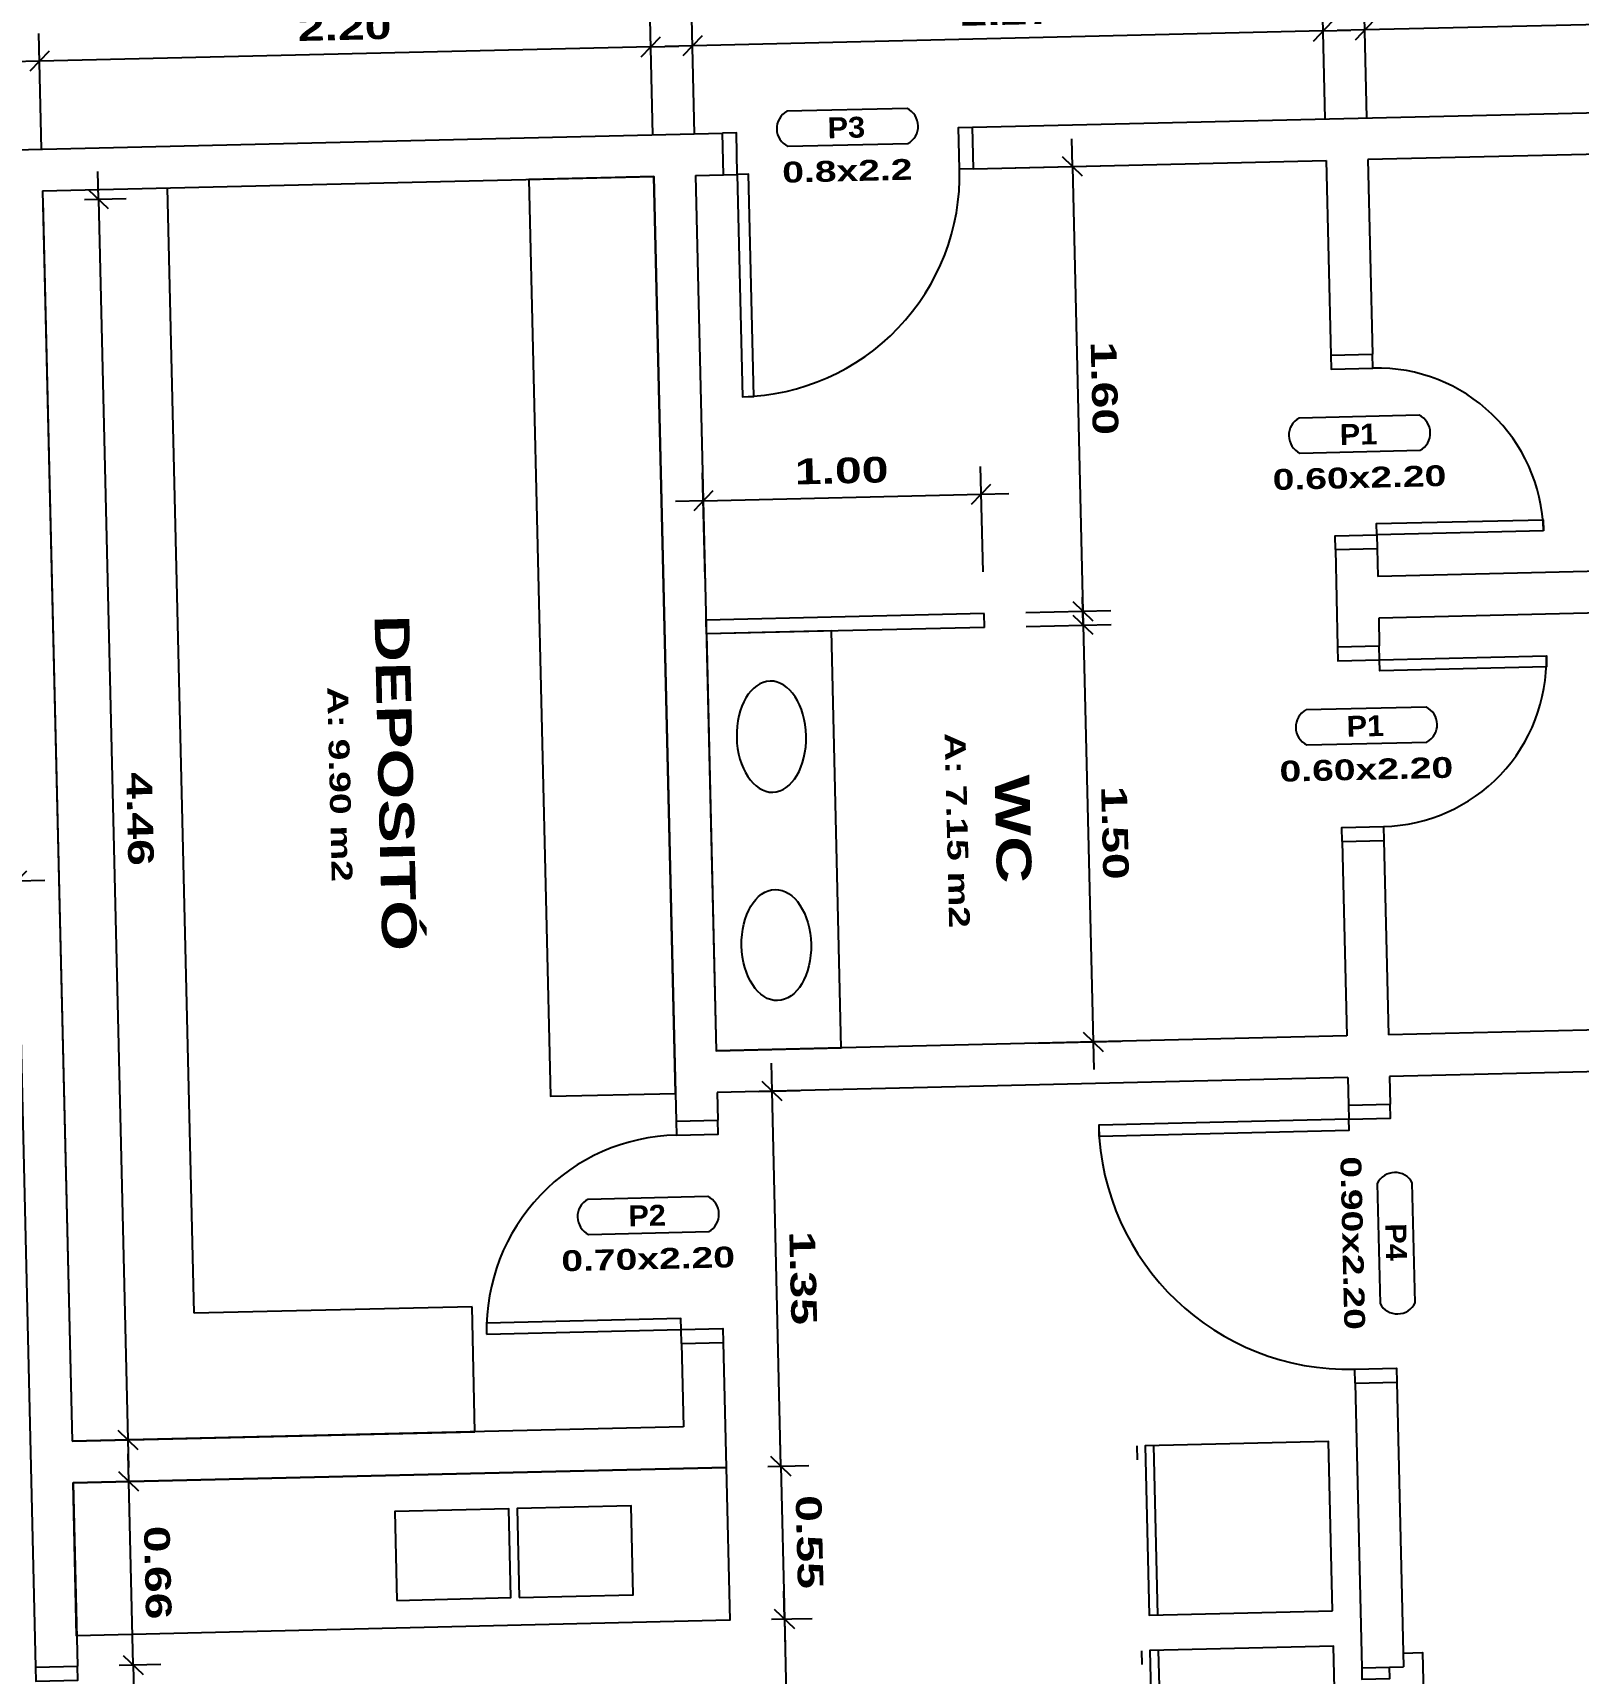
# Model space of a CAD drawing. Extents: x 346 to 515, y 162 to 297.
# Drawn here: x 474.77 to 480.33, y 223.02 to 228.92 of the extents above; entities that cross this region are included whole.
import ezdxf
from ezdxf.enums import TextEntityAlignment as Align

# ---------------------------------------------------------------- set-up
doc = ezdxf.new("R2010")
doc.units = 0
doc.header["$LTSCALE"] = 35
doc.linetypes.add('HIDDEN2', pattern=[4.7625, 3.175, -1.5875])
doc.layers.get('0').update_dxf_attribs({"linetype": 'CONTINUOUS'})
doc.layers.get('DEFPOINTS').update_dxf_attribs({"color": 2, "linetype": 'CONTINUOUS'})
for name, color, linetype in [('COBERTURA', 13, 'HIDDEN2'), ('COTA', 13, 'CONTINUOUS'), ('COTAS_100', 13, 'CONTINUOUS'), ('EQUIP', 7, 'CONTINUOUS'), ('EQUIP_I', 13, 'CONTINUOUS'), ('ESPECARQ', 2, 'CONTINUOUS'), ('ESQUADRIA', 2, 'CONTINUOUS'), ('MOBIL_I', 10, 'CONTINUOUS'), ('PAREDE', 6, 'CONTINUOUS'), ('UNIDADE', 4, 'CONTINUOUS')]:
    doc.layers.add(name, color=color, linetype=linetype)
doc.styles.add('REGUA100', font='cityb___.ttf', dxfattribs={"width": 1.4})
doc.styles.add('REGUA60', font='cityb___.ttf', dxfattribs={"width": 1.4})
doc.dimstyles.get("Standard").update_dxf_attribs({"dimtxt": 0.18, "dimasz": 0.18, "dimexe": 0.18, "dimexo": 0.0625, "dimgap": 0.09, "dimtad": 0, "dimtih": 1, "dimtoh": 1, "dimdec": 4, "dimzin": 0, "dimdsep": 46, "dimtxsty": 'Standard', "dimcen": 0.09, "dimadec": 0, "dimazin": 0, "dimtfac": 1, "dimtdec": 4, "dimtofl": 0, "dimtmove": 0, "dimatfit": 3, "dimfxl": 1, "dimtolj": 1, "dimtzin": 0, "dimarcsym": 0})

# ---------------------------------------------------------------- blocks, each defined once
blk = doc.blocks.new('COTATR')
at = {"color": 6}
blk.add_line((-70.7, -70.7), (70.7, 70.7), dxfattribs=at)
at = {"color": 0, "linetype": 'ByBlock'}
blk.add_line((0, 0), (200, 0), dxfattribs=at)
blk = doc.blocks.new('*D35')
at = {"color": 0, "linetype": 'ByBlock'}
blk.add_line((433.2369, 223.7809), (431.5721, 225.294), dxfattribs=at)
at = {"layer": 'DEFPOINTS', "color": 0, "linetype": 'ByBlock'}
for p in [(431.5721, 225.294), (474.8759, 185.935)]:
    blk.add_point(p, dxfattribs=at)
at = {"color": 0, "linetype": 'ByBlock', "xscale": 0.001, "yscale": 0.001, "zscale": 0.001, "rotation": 137.7321252080714}
blk.add_blockref('COTATR', (431.5721, 225.294), dxfattribs=at)
at = {"color": 2, "linetype": 'ByBlock', "insert": (432.9218, 224.3283), "char_height": 0.185, "attachment_point": 5, "rotation": 317.73213, "style": 'REGUA60'}
blk.add_mtext('\\A1;R58.52', dxfattribs=at)
blk = doc.blocks.new('*D36')
at = {"color": 0, "linetype": 'ByBlock'}
blk.add_line((479.2284, 241.0492), (479.5051, 244.0187), dxfattribs=at)
at = {"layer": 'DEFPOINTS', "color": 0, "linetype": 'ByBlock'}
for p in [(479.5051, 244.0187), (474.1951, 187.0151)]:
    blk.add_point(p, dxfattribs=at)
at = {"color": 0, "linetype": 'ByBlock', "xscale": 0.001, "yscale": 0.001, "zscale": 0.001, "rotation": 84.67818173517274}
blk.add_blockref('COTATR', (479.5051, 244.0187), dxfattribs=at)
at = {"color": 2, "linetype": 'ByBlock', "insert": (479.0926, 241.6448), "char_height": 0.185, "attachment_point": 5, "rotation": 84.67818, "style": 'REGUA60'}
blk.add_mtext('\\A1;R57.25', dxfattribs=at)
blk = doc.blocks.new('INDESQ2')
at = {"color": 0, "linetype": 'ByBlock'}
for p, q in [((4.32, 2.96), (-4.32, 2.96)), ((-4.32, 0.44), (4.32, 0.44))]:
    blk.add_line(p, q, dxfattribs=at)
at = {"color": 0}
for centre, start, end in [((-3.67, 1.7), 117.3654, 242.6346), ((3.67, 1.7), 297.3654, 62.6346)]:
    blk.add_arc(centre, 1.42, start, end, dxfattribs=at)
at = {"style": 'REGUA60', "width": 1.4, "flags": 9}
blk.add_attdef('LOCAL', text='', height=1.5, dxfattribs=at).set_placement((-0.08, -4.35), align=Align.CENTER)
at = {"layer": 'ESPECARQ', "color": 0, "style": 'REGUA60'}
for tag, width, p in [('COD', 1.1, (-0.08, 0.95)), ('DIM', 1.4, (-0.08, -2.17))]:
    blk.add_attdef(tag, text='', height=1.5, dxfattribs=dict(at, width=width)).set_placement(p, align=Align.CENTER)
blk = doc.blocks.new('EQREFR32')
at = {"color": 0}
blk.add_lwpolyline([(30.5, -10), (-30.5, -10), (-30.5, -76), (30.5, -76)], close=True, dxfattribs=at)
at = {"layer": 'EQUIP_I'}
for p, q in [((-30.5, -73), (30.5, -73)), ((-30.5, -79), (-25.5, -79))]:
    blk.add_line(p, q, dxfattribs=at)
blk = doc.blocks.new('*D125')
at = {"color": 0, "linetype": 'ByBlock'}
for p, q in [((481.3678, 228.6553), (481.358, 229.0718)), ((479.5683, 228.6129), (479.5585, 229.0294)), ((481.3598, 228.9718), (479.5613, 228.9294))]:
    blk.add_line(p, q, dxfattribs=at)
at = {"layer": 'DEFPOINTS', "color": 0, "linetype": 'ByBlock'}
for p in [(479.5608, 228.9294), (481.3713, 228.5053), (479.5718, 228.4629)]:
    blk.add_point(p, dxfattribs=at)
at = {"color": 0, "linetype": 'ByBlock', "xscale": 0.0005, "yscale": 0.0005, "zscale": 0.0005}
for p, rotation in [((481.3603, 228.9718), 1.349902997214087), ((479.5608, 228.9294), 181.3499029972141)]:
    blk.add_blockref('COTATR', p, dxfattribs=dict(at, rotation=rotation))
at = {"color": 2, "linetype": 'ByBlock', "insert": (480.4583, 229.0472), "char_height": 0.0925, "attachment_point": 5, "rotation": 1.3499, "style": 'REGUA60'}
blk.add_mtext('\\A1;1.80', dxfattribs=at)
blk = doc.blocks.new('*D126')
at = {"color": 0, "linetype": 'ByBlock'}
for p, q in [((479.4183, 228.6094), (479.4085, 229.0259)), ((477.1499, 228.5559), (477.1401, 228.9724)), ((479.4104, 228.9259), (477.143, 228.8725))]:
    blk.add_line(p, q, dxfattribs=at)
at = {"layer": 'DEFPOINTS', "color": 0, "linetype": 'ByBlock'}
for p in [(477.1425, 228.8724), (479.4219, 228.4594), (477.1535, 228.4059)]:
    blk.add_point(p, dxfattribs=at)
at = {"color": 0, "linetype": 'ByBlock', "xscale": 0.0005, "yscale": 0.0005, "zscale": 0.0005}
for p, rotation in [((479.4109, 228.9259), 1.349902997214087), ((477.1425, 228.8724), 181.3499029972141)]:
    blk.add_blockref('COTATR', p, dxfattribs=dict(at, rotation=rotation))
at = {"color": 2, "linetype": 'ByBlock', "insert": (478.2744, 228.9944), "char_height": 0.0925, "attachment_point": 5, "rotation": 1.3499, "style": 'REGUA60'}
blk.add_mtext('\\A1;2.27', dxfattribs=at)
blk = doc.blocks.new('*D127')
at = {"color": 0, "linetype": 'ByBlock'}
for p, q in [((477, 228.5524), (476.9902, 228.9689)), ((474.8006, 228.5005), (474.7908, 228.9171)), ((476.992, 228.8689), (474.7936, 228.8171))]:
    blk.add_line(p, q, dxfattribs=at)
at = {"layer": 'DEFPOINTS', "color": 0, "linetype": 'ByBlock'}
for p in [(474.7931, 228.8171), (477.0035, 228.4024), (474.8041, 228.3506)]:
    blk.add_point(p, dxfattribs=at)
at = {"color": 0, "linetype": 'ByBlock', "xscale": 0.0005, "yscale": 0.0005, "zscale": 0.0005}
for p, rotation in [((476.9925, 228.8689), 1.349902997214087), ((474.7931, 228.8171), 181.3499029972141)]:
    blk.add_blockref('COTATR', p, dxfattribs=dict(at, rotation=rotation))
at = {"color": 2, "linetype": 'ByBlock', "insert": (475.8906, 228.9392), "char_height": 0.0925, "attachment_point": 5, "rotation": 1.3499, "style": 'REGUA60'}
blk.add_mtext('\\A1;2.20', dxfattribs=at)
blk = doc.blocks.new('*D128')
at = {"color": 0, "linetype": 'ByBlock'}
for p, q in [((478.3032, 228.433), (478.609, 228.4402)), ((478.509, 228.4374), (478.5467, 226.8388)), ((478.3409, 226.8335), (478.6467, 226.8407))]:
    blk.add_line(p, q, dxfattribs=at)
at = {"layer": 'DEFPOINTS', "color": 0, "linetype": 'ByBlock'}
for p in [(478.1532, 228.4295), (478.1909, 226.8299), (478.5467, 226.8383)]:
    blk.add_point(p, dxfattribs=at)
at = {"color": 0, "linetype": 'ByBlock', "xscale": 0.0005, "yscale": 0.0005, "zscale": 0.0005}
for p, rotation in [((478.509, 228.4379), 91.34990299721404), ((478.5467, 226.8383), 271.349902997214)]:
    blk.add_blockref('COTATR', p, dxfattribs=dict(at, rotation=rotation))
at = {"color": 2, "linetype": 'ByBlock', "insert": (478.6241, 227.6404), "char_height": 0.0925, "attachment_point": 5, "rotation": 271.3499, "style": 'REGUA60'}
blk.add_mtext('\\A1;1.60', dxfattribs=at)
blk = doc.blocks.new('*D129')
at = {"color": 0, "linetype": 'ByBlock'}
for p, q in [((478.342, 226.7835), (478.6479, 226.7907)), ((478.5479, 226.7878), (478.5832, 225.2893)), ((478.3774, 225.2839), (478.6832, 225.2911))]:
    blk.add_line(p, q, dxfattribs=at)
at = {"layer": 'DEFPOINTS', "color": 0, "linetype": 'ByBlock'}
for p in [(478.1921, 226.78), (478.5832, 225.2888), (478.2274, 225.2804)]:
    blk.add_point(p, dxfattribs=at)
at = {"color": 0, "linetype": 'ByBlock', "xscale": 0.0005, "yscale": 0.0005, "zscale": 0.0005}
for p, rotation in [((478.5479, 226.7883), 91.34990299721404), ((478.5832, 225.2888), 271.349902997214)]:
    blk.add_blockref('COTATR', p, dxfattribs=dict(at, rotation=rotation))
at = {"color": 2, "linetype": 'ByBlock', "insert": (478.6618, 226.0408), "char_height": 0.0925, "attachment_point": 5, "rotation": 271.3499, "style": 'REGUA60'}
blk.add_mtext('\\A1;1.50', dxfattribs=at)
blk = doc.blocks.new('*D130')
at = {"color": 0, "linetype": 'ByBlock'}
for p, q in [((474.9549, 228.319), (475.1054, 228.3225)), ((475.0054, 228.3196), (475.1106, 223.8571)), ((475.0601, 223.8554), (475.2106, 223.8589))]:
    blk.add_line(p, q, dxfattribs=at)
at = {"layer": 'DEFPOINTS', "color": 0, "linetype": 'ByBlock'}
for p in [(474.805, 228.3154), (474.9101, 223.8518), (475.1106, 223.8566)]:
    blk.add_point(p, dxfattribs=at)
at = {"color": 0, "linetype": 'ByBlock', "xscale": 0.0005, "yscale": 0.0005, "zscale": 0.0005}
for p, rotation in [((475.0054, 228.3201), 91.34990299721404), ((475.1106, 223.8566), 271.349902997214)]:
    blk.add_blockref('COTATR', p, dxfattribs=dict(at, rotation=rotation))
at = {"color": 2, "linetype": 'ByBlock', "insert": (475.1543, 226.0906), "char_height": 0.0925, "attachment_point": 5, "rotation": 271.3499, "style": 'REGUA60'}
blk.add_mtext('\\A1;4.46', dxfattribs=at)
blk = doc.blocks.new('*D151')
at = {"color": 0, "linetype": 'ByBlock'}
for p, q in [((477.3812, 225.1104), (477.5284, 225.1139)), ((477.4602, 223.7624), (477.4284, 225.111)), ((477.413, 223.7608), (477.5602, 223.7642))]:
    blk.add_line(p, q, dxfattribs=at)
at = {"layer": 'DEFPOINTS', "color": 0, "linetype": 'ByBlock'}
for p in [(477.4284, 225.1115), (477.2312, 225.1069), (477.263, 223.7572)]:
    blk.add_point(p, dxfattribs=at)
at = {"color": 0, "linetype": 'ByBlock', "xscale": 0.0005, "yscale": 0.0005, "zscale": 0.0005}
for p, rotation in [((477.4284, 225.1115), 91.34990299721404), ((477.4602, 223.7619), 271.349902997214)]:
    blk.add_blockref('COTATR', p, dxfattribs=dict(at, rotation=rotation))
at = {"color": 2, "linetype": 'ByBlock', "insert": (477.5398, 224.4389), "char_height": 0.0925, "attachment_point": 5, "rotation": 271.3499, "style": 'REGUA60'}
blk.add_mtext('\\A1;1.35', dxfattribs=at)
blk = doc.blocks.new('*D153')
at = {"color": 0, "linetype": 'ByBlock'}
for p, q in [((477.413, 223.7608), (477.5602, 223.7642)), ((477.4602, 223.7614), (477.4732, 223.2125)), ((477.4259, 223.2109), (477.5731, 223.2144))]:
    blk.add_line(p, q, dxfattribs=at)
at = {"layer": 'DEFPOINTS', "color": 0, "linetype": 'ByBlock'}
for p in [(477.263, 223.7572), (477.276, 223.2074), (477.4732, 223.212)]:
    blk.add_point(p, dxfattribs=at)
at = {"color": 0, "linetype": 'ByBlock', "xscale": 0.0005, "yscale": 0.0005, "zscale": 0.0005}
for p, rotation in [((477.4602, 223.7619), 91.34990299721404), ((477.4732, 223.212), 271.349902997214)]:
    blk.add_blockref('COTATR', p, dxfattribs=dict(at, rotation=rotation))
at = {"color": 2, "linetype": 'ByBlock', "insert": (477.5629, 223.4892), "char_height": 0.0925, "attachment_point": 5, "rotation": 271.3499, "style": 'REGUA60'}
blk.add_mtext('\\A1;0.55', dxfattribs=at)
blk = doc.blocks.new('*D157')
at = {"color": 0, "linetype": 'ByBlock'}
for p, q in [((477.4259, 223.2109), (477.5731, 223.2144)), ((477.4732, 223.2115), (477.5179, 221.3131)), ((477.4707, 221.3114), (477.6179, 221.3149))]:
    blk.add_line(p, q, dxfattribs=at)
at = {"layer": 'DEFPOINTS', "color": 0, "linetype": 'ByBlock'}
for p in [(477.276, 223.2074), (477.3207, 221.3079), (477.5179, 221.3126)]:
    blk.add_point(p, dxfattribs=at)
at = {"color": 0, "linetype": 'ByBlock', "xscale": 0.0005, "yscale": 0.0005, "zscale": 0.0005}
for p, rotation in [((477.4732, 223.212), 91.34990299721404), ((477.5179, 221.3126), 271.349902997214)]:
    blk.add_blockref('COTATR', p, dxfattribs=dict(at, rotation=rotation))
at = {"color": 2, "linetype": 'ByBlock', "insert": (477.5918, 222.2646), "char_height": 0.0925, "attachment_point": 5, "rotation": 271.3499, "style": 'REGUA60'}
blk.add_mtext('\\A1;1.90', dxfattribs=at)
blk = doc.blocks.new('*D161')
at = {"color": 0, "linetype": 'ByBlock'}
for p, q in [((475.0636, 223.7054), (475.2141, 223.709)), ((475.1297, 223.0473), (475.1141, 223.7061)), ((475.0792, 223.0456), (475.2297, 223.0491))]:
    blk.add_line(p, q, dxfattribs=at)
at = {"layer": 'DEFPOINTS', "color": 0, "linetype": 'ByBlock'}
for p in [(474.9137, 223.7019), (475.1141, 223.7066), (474.9292, 223.0421)]:
    blk.add_point(p, dxfattribs=at)
at = {"color": 0, "linetype": 'ByBlock', "xscale": 0.0005, "yscale": 0.0005, "zscale": 0.0005}
for p, rotation in [((475.1141, 223.7066), 91.34990299721404), ((475.1297, 223.0468), 271.349902997214)]:
    blk.add_blockref('COTATR', p, dxfattribs=dict(at, rotation=rotation))
at = {"color": 2, "linetype": 'ByBlock', "insert": (475.2181, 223.379), "char_height": 0.0925, "attachment_point": 5, "rotation": 271.3499, "style": 'REGUA60'}
blk.add_mtext('\\A1;0.66', dxfattribs=at)
blk = doc.blocks.new('*D180')
at = {"color": 0, "linetype": 'ByBlock'}
for p, q in [((473.4309, 225.0773), (473.4106, 225.9376)), ((474.7305, 225.1079), (474.7102, 225.9682)), ((474.7121, 225.8682), (473.4134, 225.8376))]:
    blk.add_line(p, q, dxfattribs=at)
at = {"layer": 'DEFPOINTS', "color": 0, "linetype": 'ByBlock'}
for p in [(473.4129, 225.8376), (474.734, 224.958), (473.4344, 224.9274)]:
    blk.add_point(p, dxfattribs=at)
at = {"color": 0, "linetype": 'ByBlock', "xscale": 0.0005, "yscale": 0.0005, "zscale": 0.0005}
for p, rotation in [((474.7126, 225.8682), 1.349902997218324), ((473.4129, 225.8376), 181.3499029972183)]:
    blk.add_blockref('COTATR', p, dxfattribs=dict(at, rotation=rotation))
at = {"color": 2, "linetype": 'ByBlock', "insert": (474.0605, 225.9491), "char_height": 0.0925, "attachment_point": 5, "rotation": 1.3499, "style": 'REGUA60'}
blk.add_mtext('\\A1;1.30', dxfattribs=at)
blk = doc.blocks.new('INDUNI1')
at = {"color": 0, "style": 'REGUA100', "width": 1.4, "flags": 8}
for tag, p in [('NOME1', (0, 0)), ('NOME2', (0, -4.29))]:
    blk.add_attdef(tag, text='', height=2.5, dxfattribs=at).set_placement(p, align=Align.CENTER)
at = {"layer": 'ESPECARQ', "style": 'REGUA60', "width": 1.4}
blk.add_attdef('AREA', text='', height=1.5, dxfattribs=at).set_placement((0, -7.81), align=Align.CENTER)
at = {"layer": 'ESPECARQ', "style": 'REGUA60', "width": 1.4, "flags": 8}
for tag, p in [('PISO', (0, -10.31)), ('REVPAR', (0, -12.81)), ('PEDIR', (0, -15.31))]:
    blk.add_attdef(tag, text='', height=1.5, dxfattribs=at).set_placement(p, align=Align.CENTER)
blk = doc.blocks.new('*D202')
at = {"color": 0, "linetype": 'ByBlock'}
for p, q in [((478.1874, 226.9799), (478.1784, 227.3591)), ((477.1876, 226.9563), (477.1787, 227.3356)), ((477.1816, 227.2356), (478.1803, 227.2591))]:
    blk.add_line(p, q, dxfattribs=at)
at = {"layer": 'DEFPOINTS', "color": 0, "linetype": 'ByBlock'}
for p in [(478.1808, 227.2591), (478.1909, 226.8299), (477.1912, 226.8064)]:
    blk.add_point(p, dxfattribs=at)
at = {"color": 0, "linetype": 'ByBlock', "xscale": 0.0005, "yscale": 0.0005, "zscale": 0.0005}
for p, rotation in [((478.1808, 227.2591), 1.349902997214053), ((477.1811, 227.2356), 181.3499029972141)]:
    blk.add_blockref('COTATR', p, dxfattribs=dict(at, rotation=rotation))
at = {"color": 2, "linetype": 'ByBlock', "insert": (477.6787, 227.3436), "char_height": 0.0925, "attachment_point": 5, "rotation": 1.3499, "style": 'REGUA60'}
blk.add_mtext('\\A1;1.00', dxfattribs=at)
blk = doc.blocks.new('*D208')
at = {"color": 0, "linetype": 'ByBlock'}
for p, q in [((481.5177, 228.6588), (481.5007, 229.3799)), ((481.5026, 229.2799), (474.6365, 229.1181)), ((474.6506, 228.497), (474.6336, 229.218))]:
    blk.add_line(p, q, dxfattribs=at)
at = {"layer": 'DEFPOINTS', "color": 0, "linetype": 'ByBlock'}
for p in [(474.636, 229.1181), (481.5213, 228.5089), (474.6542, 228.347)]:
    blk.add_point(p, dxfattribs=at)
at = {"color": 0, "linetype": 'ByBlock', "xscale": 0.0005, "yscale": 0.0005, "zscale": 0.0005}
for p, rotation in [((481.5031, 229.2799), 1.349902997214087), ((474.636, 229.1181), 181.3499029972141)]:
    blk.add_blockref('COTATR', p, dxfattribs=dict(at, rotation=rotation))
at = {"color": 2, "linetype": 'ByBlock', "insert": (478.0673, 229.2955), "char_height": 0.0925, "attachment_point": 5, "rotation": 1.3499, "style": 'REGUA60'}
blk.add_mtext('\\A1;6.87', dxfattribs=at)

msp = doc.modelspace()

# ---------------------------------------------------------------- linework, layer by layer
at = {"layer": 'COBERTURA', "ltscale": 0.005}
msp.add_arc((479.72847, 221.81478), 15, 91.349903, 245.172457, dxfattribs=at)
at = {"layer": 'EQUIP'}
for p, q in [((475.34942, 224.31231), (475.25401, 228.36118)), ((474.80496, 228.31542), (474.91014, 223.85183)), ((476.34914, 224.33586), (475.34942, 224.31231)), ((476.35974, 223.88599), (476.34914, 224.33586)), ((474.91014, 223.85183), (476.35974, 223.88599))]:
    msp.add_line(p, q, dxfattribs=at)
for points in [[(477.08126, 225.10332), (477.00352, 228.40241), (476.90355, 228.40005), (476.86356, 228.39911), (476.55365, 228.39181), (476.63139, 225.09272)], [(477.19235, 226.7564), (477.22769, 225.25682), (477.67756, 225.26742), (477.64223, 226.767)], [(477.26303, 223.75723), (477.27598, 223.20739), (474.92663, 223.15202), (474.91368, 223.70187)]]:
    msp.add_lwpolyline(points, close=True, dxfattribs=at)
at = {"layer": 'EQUIP_I'}
for points in [[(476.07896, 223.27921), (476.48884, 223.28887), (476.48131, 223.60878), (476.07142, 223.59912)], [(476.51884, 223.28957), (476.92872, 223.29923), (476.92118, 223.61914), (476.5113, 223.60948)]]:
    msp.add_lwpolyline(points, close=True, dxfattribs=at)
at = {"layer": 'EQUIP_I', "extrusion": (0, 0, -1)}
msp.add_ellipse((477.42612, 226.38681), major_axis=(0.00471, -0.19994), ratio=0.625, start_param=-1.5707963, end_param=4.712389, dxfattribs=at)
at = {"layer": 'EQUIP_I'}
msp.add_ellipse((477.44379, 225.63701), major_axis=(-0.00471, 0.19994), ratio=0.625, start_param=-1.5707963, end_param=4.712389, dxfattribs=at)
at = {"layer": 'ESQUADRIA'}
for p, q in [((478.1909, 226.82994), (477.19117, 226.80639)), ((478.19207, 226.77996), (478.1909, 226.82994)), ((477.19235, 226.7564), (477.19117, 226.80639)), ((478.19207, 226.77996), (477.19235, 226.7564))]:
    msp.add_line(p, q, dxfattribs=at)
for points in [[(477.25345, 228.4083), (477.30344, 228.40948), (477.2999, 228.55943), (477.24992, 228.55826)], [(478.1532, 228.4295), (478.10322, 228.42832), (478.09968, 228.57828), (478.14967, 228.57946)], [(479.43834, 227.75959), (479.43952, 227.7096), (479.58948, 227.71314), (479.5883, 227.76312)], [(479.45483, 227.05978), (479.45365, 227.10977), (479.60361, 227.1133), (479.60479, 227.06332)], [(479.46308, 226.70988), (479.46426, 226.6599), (479.61421, 226.66343), (479.61304, 226.71342)], [(479.47957, 226.01008), (479.47839, 226.06006), (479.62835, 226.0636), (479.62953, 226.01361)], [(479.50195, 225.06034), (479.50313, 225.01035), (479.65308, 225.01389), (479.65191, 225.06387)], [(477.08362, 225.00335), (477.0848, 224.95337), (477.23476, 224.9569), (477.23358, 225.00689)], [(477.10247, 224.20357), (477.10129, 224.25356), (477.25125, 224.25709), (477.25242, 224.20711)], [(479.52551, 224.06062), (479.52433, 224.1106), (479.67429, 224.11414), (479.67546, 224.06415)], [(479.69843, 223.08942), (479.76841, 223.09107), (479.865, 218.99221), (479.79502, 218.99056)], [(474.77927, 223.03852), (474.78045, 222.98854), (474.9304, 222.99207), (474.92923, 223.04205)], [(479.54965, 223.0359), (479.5506, 222.99591), (479.65057, 222.99827), (479.64963, 223.03826)]]:
    msp.add_lwpolyline(points, dxfattribs=at)
for points in [[(477.30344, 228.40948), (477.32229, 227.6097), (477.36227, 227.61064), (477.34343, 228.41042)], [(480.20345, 227.12744), (479.60361, 227.1133), (479.60267, 227.15329), (480.2025, 227.16743)], [(479.61421, 226.66343), (480.21405, 226.67756), (480.21499, 226.63758), (479.61516, 226.62344)], [(479.50313, 225.01035), (478.60338, 224.98915), (478.60432, 224.94916), (479.50407, 224.97036)], [(476.40148, 224.23707), (477.10129, 224.25356), (477.10035, 224.29355), (476.40054, 224.27706)]]:
    msp.add_lwpolyline(points, close=True, dxfattribs=at)
at = {"layer": 'MOBIL_I'}
for centre, radius, start, end in [((477.30344, 228.40948), 0.8, 271.349903, 1.349903), ((479.60361, 227.1133), 0.6, 1.349903, 91.349903), ((479.61421, 226.66343), 0.6, 271.349903, 1.349903), ((477.10129, 224.25356), 0.7, 91.349903, 181.349903), ((479.50313, 225.01035), 0.9, 181.349903, 271.349903)]:
    msp.add_arc(centre, radius, start, end, dxfattribs=at)
at = {"layer": 'PAREDE'}
for p, q in [((478.14967, 228.57946), (481.51773, 228.65883)), ((474.65064, 228.49701), (477.24992, 228.55826)), ((477.25345, 228.4083), (477.24992, 228.55826)), ((478.1532, 228.4295), (478.14967, 228.57946)), ((474.65064, 228.49701), (474.77927, 223.03852)), ((481.37131, 228.50533), (479.57181, 228.46293)), ((478.1532, 228.4295), (479.42185, 228.4594)), ((479.42185, 228.4594), (479.43834, 227.75959)), ((479.57181, 228.46293), (479.5883, 227.76312)), ((474.80413, 228.35058), (477.00352, 228.40241)), ((477.00352, 228.40241), (477.08362, 225.00335)), ((477.15348, 228.40594), (477.25345, 228.4083)), ((477.15348, 228.40594), (477.22769, 225.25682)), ((474.80413, 228.35058), (474.91014, 223.85183)), ((479.43834, 227.75959), (479.5883, 227.76312)), ((479.45483, 227.05978), (479.60479, 227.06332)), ((479.45483, 227.05978), (479.46308, 226.70988)), ((479.60479, 227.06332), (479.60715, 226.96335)), ((481.40665, 227.00575), (479.60715, 226.96335)), ((481.41018, 226.85579), (479.61068, 226.81339)), ((479.61068, 226.81339), (479.61304, 226.71342)), ((479.46308, 226.70988), (479.61304, 226.71342)), ((479.47957, 226.01008), (479.62953, 226.01361)), ((479.47957, 226.01008), (479.49606, 225.31027)), ((479.62953, 226.01361), (479.64602, 225.3138)), ((481.44552, 225.35621), (479.64602, 225.3138)), ((479.49606, 225.31027), (477.22769, 225.25682)), ((481.44905, 225.20625), (479.64955, 225.16385)), ((479.49959, 225.16031), (477.23122, 225.10686)), ((479.49959, 225.16031), (479.50195, 225.06034)), ((479.64955, 225.16385), (479.65191, 225.06387)), ((477.23122, 225.10686), (477.23358, 225.00689)), ((479.50195, 225.06034), (479.65191, 225.06387)), ((477.08362, 225.00335), (477.23358, 225.00689)), ((477.10247, 224.20357), (477.25242, 224.20711)), ((477.10247, 224.20357), (477.10953, 223.90366)), ((477.25242, 224.20711), (477.26303, 223.75723)), ((479.52551, 224.06062), (479.67546, 224.06415)), ((479.52551, 224.06062), (479.54965, 223.0359)), ((479.67546, 224.06415), (479.69961, 223.03944)), ((477.10953, 223.90366), (474.91014, 223.85183)), ((477.26303, 223.75723), (474.91368, 223.70187)), ((474.91368, 223.70187), (474.92923, 223.04205)), ((474.77927, 223.03852), (474.92923, 223.04205)), ((479.54965, 223.0359), (479.69961, 223.03944))]:
    msp.add_line(p, q, dxfattribs=at)

# ---------------------------------------------------------------- block references
at = {"layer": 'EQUIP', "xscale": 0.01, "yscale": 0.01, "zscale": 0.01, "rotation": 271.349902997214}
for p in [(479.53758, 223.54826), (479.55494, 222.81161)]:
    msp.add_blockref('EQREFR32', p, dxfattribs=at)
at = {"layer": 'ESPECARQ', "xscale": 0.05, "yscale": 0.05, "zscale": 0.05}
for p, rotation, values in [((477.70156, 228.49388), 1.349902997214041, {'COD': 'P3', 'DIM': '0.8x2.2'}), ((479.54397, 227.39008), 1.349902997214041, {'COD': 'P1', 'DIM': '0.60x2.20'}), ((479.5687, 226.34038), 1.349902997214041, {'COD': 'P1', 'DIM': '0.60x2.20'}), ((479.58871, 224.56225), 271.349902997214, {'COD': 'P4', 'DIM': '0.90x2.20'}), ((476.98497, 224.57902), 1.349902997214041, {'COD': 'P2', 'DIM': '0.70x2.20'})]:
    msp.add_blockref('INDESQ2', p, dxfattribs=dict(at, rotation=rotation)).add_auto_attribs(values)
at = {"layer": 'UNIDADE', "xscale": 0.05, "yscale": 0.05, "zscale": 0.05, "rotation": 271.349902997214}
for p, values in [((476.22686, 226.22383), {'NOME2': 'DEPOSITÓ', 'AREA': 'A: 9.90 m2'}), ((478.44783, 226.05796), {'NOME2': 'WC', 'AREA': 'A: 7.15 m2'})]:
    msp.add_blockref('INDUNI1', p, dxfattribs=at).add_auto_attribs(values)

# ---------------------------------------------------------------- dimensions: what is measured, and where the dimension line sits
at = {"layer": 'COTA'}
for base, p1, p2, angle, override, picture, middle in [((474.63601, 229.11806), (481.52127, 228.50887), (474.65417, 228.34705), 1.349903, {"dimscale": 0.05, "dimtxt": 1.85, "dimasz": 0.01, "dimexe": 2, "dimexo": 3, "dimgap": 0.98, "dimtad": 1, "dimtih": 0, "dimtoh": 0, "dimdec": 2, "dimlunit": 6, "dimtxsty": 'REGUA60', "dimblk": 'COTATR', "dimcen": 4, "dimdle": 4, "dimclrt": 2, "dimaunit": 1}, '*D208', (478.06728, 229.29552)), ((479.56082, 228.92944), (481.37131, 228.50533), (479.57181, 228.46293), 1.349903, {"dimscale": 0.05, "dimtxt": 1.85, "dimasz": 0.01, "dimexe": 2, "dimexo": 3, "dimgap": 0.98, "dimtad": 1, "dimtih": 0, "dimtoh": 0, "dimdec": 2, "dimlunit": 6, "dimtxsty": 'REGUA60', "dimblk": 'COTATR', "dimcen": 4, "dimdle": 4, "dimclrt": 2, "dimaunit": 1}, '*D125', (480.45829, 229.04719)), ((477.14249, 228.87245), (479.42185, 228.4594), (477.15348, 228.40594), 1.349903, {"dimscale": 0.05, "dimtxt": 1.85, "dimasz": 0.01, "dimexe": 2, "dimexo": 3, "dimgap": 0.98, "dimtad": 1, "dimtih": 0, "dimtoh": 0, "dimdec": 2, "dimlunit": 6, "dimtxsty": 'REGUA60', "dimblk": 'COTATR', "dimcen": 4, "dimdle": 4, "dimclrt": 2, "dimaunit": 1}, '*D126', (478.27443, 228.9944)), ((474.79314, 228.81709), (477.00352, 228.40241), (474.80413, 228.35058), 1.349903, {"dimscale": 0.05, "dimtxt": 1.85, "dimasz": 0.01, "dimexe": 2, "dimexo": 3, "dimgap": 0.98, "dimtad": 1, "dimtih": 0, "dimtoh": 0, "dimdec": 2, "dimlunit": 6, "dimtxsty": 'REGUA60', "dimblk": 'COTATR', "dimcen": 4, "dimdle": 4, "dimclrt": 2, "dimaunit": 1}, '*D127', (475.89057, 228.9392)), ((478.54673, 226.83833), (478.1532, 228.4295), (478.1909, 226.82994), 271.349903, {"dimscale": 0.05, "dimtxt": 1.85, "dimasz": 0.01, "dimexe": 2, "dimexo": 3, "dimgap": 0.98, "dimtad": 1, "dimtih": 0, "dimtoh": 0, "dimdec": 2, "dimlunit": 6, "dimtxsty": 'REGUA60', "dimblk": 'COTATR', "dimcen": 4, "dimdle": 4, "dimclrt": 2, "dimaunit": 1}, '*D128', (478.62408, 227.64037)), ((475.1106, 223.85655), (474.80496, 228.31542), (474.91014, 223.85183), 271.349903, {"dimscale": 0.05, "dimtxt": 1.85, "dimasz": 0.01, "dimexe": 2, "dimexo": 3, "dimgap": 0.98, "dimtad": 1, "dimtih": 0, "dimtoh": 0, "dimdec": 2, "dimlunit": 6, "dimtxsty": 'REGUA60', "dimblk": 'COTATR', "dimcen": 4, "dimdle": 4, "dimclrt": 2, "dimaunit": 1}, '*D130', (475.15433, 226.09062)), ((478.18078, 227.25915), (477.19117, 226.80639), (478.1909, 226.82994), 181.349903, {"dimscale": 0.05, "dimtxt": 1.85, "dimasz": 0.01, "dimexe": 2, "dimexo": 3, "dimgap": 0.98, "dimtad": 1, "dimtih": 0, "dimtoh": 0, "dimdec": 2, "dimrnd": 0.005, "dimlunit": 6, "dimtxsty": 'REGUA60', "dimblk": 'COTATR', "dimcen": 4, "dimdle": 4, "dimclrt": 2, "dimaunit": 1}, '*D202', (477.67865, 227.34357)), ((478.58324, 225.28876), (478.19207, 226.77996), (478.22741, 225.28038), 271.349903, {"dimscale": 0.05, "dimtxt": 1.85, "dimasz": 0.01, "dimexe": 2, "dimexo": 3, "dimgap": 0.98, "dimtad": 1, "dimtih": 0, "dimtoh": 0, "dimdec": 2, "dimlunit": 6, "dimtxsty": 'REGUA60', "dimblk": 'COTATR', "dimcen": 4, "dimdle": 4, "dimclrt": 2, "dimaunit": 1}, '*D129', (478.66178, 226.04082)), ((477.42841, 225.11151), (477.26303, 223.75723), (477.23122, 225.10686), 271.349903, {"dimscale": 0.05, "dimtxt": 1.85, "dimasz": 0.01, "dimexe": 2, "dimexo": 3, "dimgap": 0.98, "dimtad": 1, "dimtih": 0, "dimtoh": 0, "dimdec": 2, "dimrnd": 0.005, "dimlunit": 6, "dimtxsty": 'REGUA60', "dimblk": 'COTATR', "dimcen": 4, "dimdle": 4, "dimclrt": 2, "dimaunit": 1}, '*D151', (477.53977, 224.43894)), ((477.47317, 223.21203), (477.26303, 223.75723), (477.27598, 223.20739), 271.349903, {"dimscale": 0.05, "dimtxt": 1.85, "dimasz": 0.01, "dimexe": 2, "dimexo": 3, "dimgap": 0.98, "dimtad": 1, "dimtih": 0, "dimtoh": 0, "dimdec": 2, "dimrnd": 0.005, "dimlunit": 6, "dimtxsty": 'REGUA60', "dimblk": 'COTATR', "dimcen": 4, "dimdle": 4, "dimclrt": 2, "dimaunit": 1}, '*D153', (477.5629, 223.48922)), ((475.11414, 223.7066), (474.92923, 223.04205), (474.91368, 223.70187), 271.349903, {"dimscale": 0.05, "dimtxt": 1.85, "dimasz": 0.01, "dimexe": 2, "dimexo": 3, "dimgap": 0.98, "dimtad": 1, "dimtih": 0, "dimtoh": 0, "dimdec": 2, "dimrnd": 0.005, "dimlunit": 6, "dimtxsty": 'REGUA60', "dimblk": 'COTATR', "dimcen": 4, "dimdle": 4, "dimclrt": 2, "dimaunit": 1}, '*D161', (475.21811, 223.37895)), ((477.51793, 221.31256), (477.27598, 223.20739), (477.32074, 221.30792), 271.349903, {"dimscale": 0.05, "dimtxt": 1.85, "dimasz": 0.01, "dimexe": 2, "dimexo": 3, "dimgap": 0.98, "dimtad": 1, "dimtih": 0, "dimtoh": 0, "dimdec": 2, "dimrnd": 0.005, "dimlunit": 6, "dimtxsty": 'REGUA60', "dimblk": 'COTATR', "dimcen": 4, "dimdle": 4, "dimclrt": 2, "dimaunit": 1}, '*D157', (477.59176, 222.26456))]:
    dim = msp.add_linear_dim(base=base, p1=p1, p2=p2, angle=angle, dimstyle='Standard', override=override, dxfattribs=at)
    dim.commit()
    dim.dimension.update_dxf_attribs({"geometry": picture, "text_midpoint": middle})
dim = msp.add_aligned_dim(p1=(474.73404, 224.95799), p2=(473.4344, 224.92736), distance=-0.91049, dimstyle='Standard', override={"dimscale": 0.05, "dimtxt": 1.85, "dimasz": 0.01, "dimexe": 2, "dimexo": 3, "dimgap": 0.98, "dimtad": 1, "dimtih": 0, "dimtoh": 0, "dimdec": 2, "dimrnd": 0.005, "dimlunit": 6, "dimtxsty": 'REGUA60', "dimblk": 'COTATR', "dimcen": 4, "dimdle": 4, "dimclrt": 2, "dimaunit": 1}, dxfattribs=at)
dim.commit()
dim.dimension.update_dxf_attribs({"geometry": '*D180', "text_midpoint": (474.0605, 225.94912)})
at = {"layer": 'COTAS_100'}
for center, mpoint, picture, middle in [((474.95115, 187.01506), (480.26112, 244.01875), '*D36', (480.03833, 241.6271)), ((475.63193, 185.93498), (432.3282, 225.29399), '*D35', (433.54797, 224.18533))]:
    dim = msp.add_radius_dim(center=center, mpoint=mpoint, dimstyle='Standard', override={"dimscale": 0.1, "dimtxt": 1.85, "dimasz": 0.01, "dimexe": 2, "dimexo": 3, "dimgap": 0.98, "dimtad": 1, "dimtih": 0, "dimtoh": 0, "dimdec": 2, "dimrnd": 0.01, "dimzin": 8, "dimlunit": 6, "dimtxsty": 'REGUA60', "dimblk": 'COTATR', "dimcen": 4, "dimdle": 4, "dimclrt": 2, "dimaunit": 1}, dxfattribs=at)
    dim.commit()
    dim.dimension.update_dxf_attribs({"geometry": picture, "text_midpoint": middle, "dimtype": 164, "insert": (0.75606, 0)})

doc.saveas('drawing.dxf')
